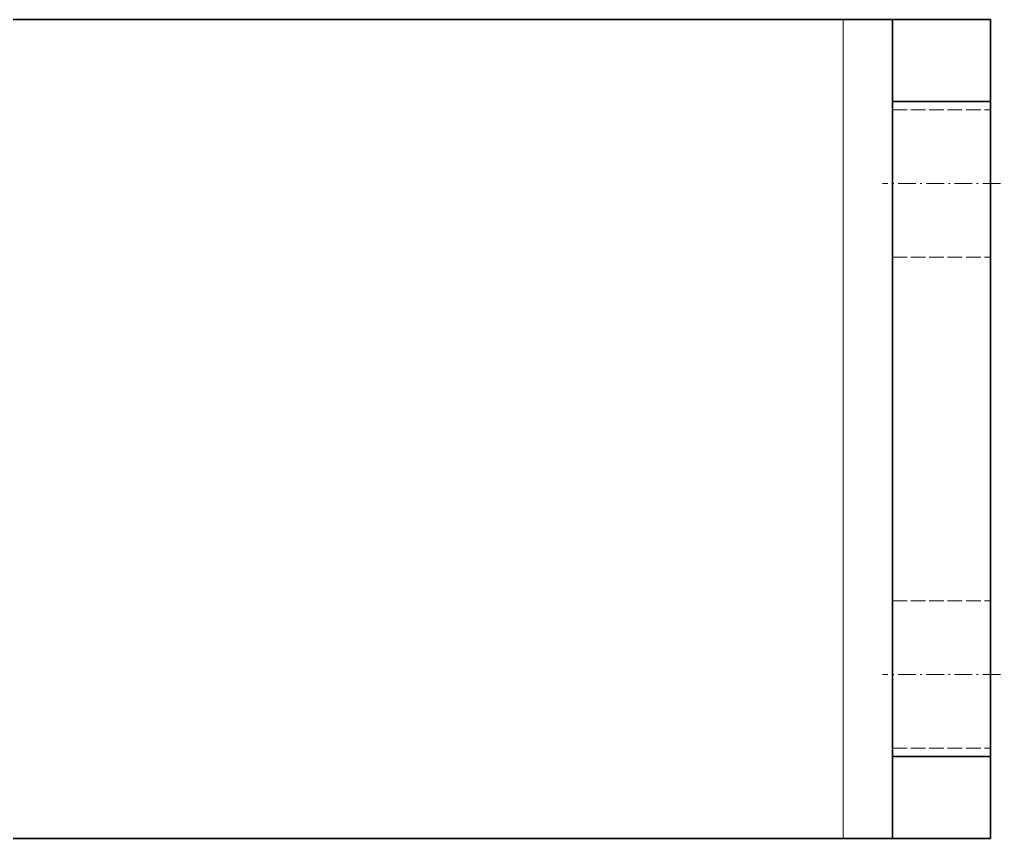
# Model space of a CAD drawing. Header units: millimetres. Extents: x 1333 to 44424, y -42879 to -1037.
# Drawn here: x 43319.8 to 43379.7, y -2078.2 to -2028.2 of the extents above; entities that cross this region are included whole.
import ezdxf

# ---------------------------------------------------------------- set-up
doc = ezdxf.new("R2010")
doc.units = ezdxf.units.MM
doc.header["$LTSCALE"] = 0.5
for name, pattern in [('AM_ISO02W050x2', [3.75, 3, -0.75]), ('AM_ISO08W050x2', [9, 6, -0.75, 1.5, -0.75]), ('DASHDOT', [18.5, 12, -3, 0.5, -3]), ('DASHED', [15, 12, -3])]:
    doc.linetypes.add(name, pattern=pattern)
for name, color, linetype, lineweight in [('中心线', 2, 'AM_ISO08W050x2', 18), ('粗实线', 7, 'Continuous', 35), ('虚线', 1, 'AM_ISO02W050x2', 18)]:
    doc.layers.add(name, color=color, linetype=linetype, lineweight=lineweight)

msp = doc.modelspace()

# ---------------------------------------------------------------- linework, layer by layer
at = {"color": 7, "lineweight": 13}
msp.add_line((43370.065, -2028.185), (43370.065, -2078.185), dxfattribs=at)
at = {"layer": '中心线', "linetype": 'DASHDOT', "lineweight": 13, "ltscale": 0.180015}
for p, q in [((43379.665, -2038.185), (43372.465, -2038.185)), ((43379.665, -2068.185), (43372.465, -2068.185))]:
    msp.add_line(p, q, dxfattribs=at)
at = {"layer": '粗实线', "lineweight": 35}
for p, q in [((43204.869, -2028.185), (43370.065, -2028.185)), ((43373.065, -2033.185), (43373.065, -2073.185)), ((43379.065, -2033.185), (43379.065, -2073.185)), ((43204.869, -2078.185), (43370.065, -2078.185))]:
    msp.add_line(p, q, dxfattribs=at)
at = {"layer": '粗实线', "lineweight": 35, "ltscale": 0.075}
for p, q in [((43370.065, -2028.185), (43373.065, -2028.185)), ((43370.065, -2078.185), (43373.065, -2078.185))]:
    msp.add_line(p, q, dxfattribs=at)
at = {"layer": '粗实线', "lineweight": 35, "ltscale": 0.125}
for p, q in [((43373.065, -2033.185), (43373.065, -2028.185)), ((43379.065, -2033.185), (43379.065, -2028.185)), ((43373.065, -2078.185), (43373.065, -2073.185)), ((43379.065, -2078.185), (43379.065, -2073.185))]:
    msp.add_line(p, q, dxfattribs=at)
at = {"layer": '粗实线', "lineweight": 35, "ltscale": 0.15}
for p, q in [((43373.065, -2028.185), (43379.065, -2028.185)), ((43373.065, -2033.185), (43379.065, -2033.185)), ((43373.065, -2073.185), (43379.065, -2073.185)), ((43373.065, -2078.185), (43379.065, -2078.185))]:
    msp.add_line(p, q, dxfattribs=at)
at = {"layer": '虚线', "linetype": 'DASHED', "lineweight": 13}
msp.add_line((43370.065, -2028.185), (43370.065, -2078.185), dxfattribs=at)
at = {"layer": '虚线', "linetype": 'DASHED', "lineweight": 13, "ltscale": 0.15}
for p, q in [((43373.065, -2033.685), (43379.065, -2033.685)), ((43373.065, -2042.685), (43379.065, -2042.685)), ((43373.065, -2063.685), (43379.065, -2063.685)), ((43373.065, -2072.685), (43379.065, -2072.685))]:
    msp.add_line(p, q, dxfattribs=at)

doc.saveas('drawing.dxf')
